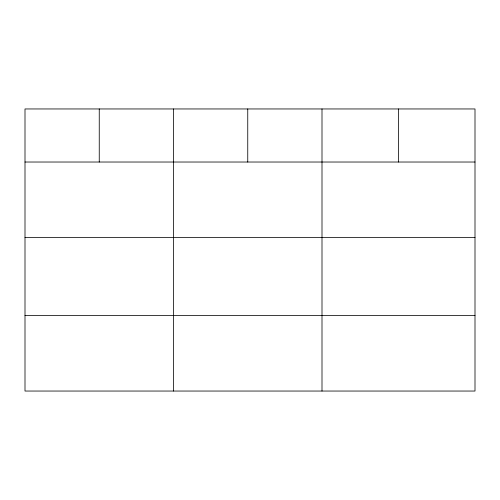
<?xml version="1.0" encoding="UTF-8"?>
<svg xmlns="http://www.w3.org/2000/svg" width="500" height="500" viewBox="0 0 500 500"><rect width="100%" height="100%" fill="white"/><g stroke="black" fill="none" stroke-linecap="round" stroke-linejoin="round"><path stroke-width="0.75" d="M475 237.6L475 108.956L25 108.956L25 391.044L475 391.044L475 237.6L25 237.6M25 162.025L475 162.025M25 315.469L475 315.469M398.5 108.956L398.5 162.025M322 108.956L322 391.044M247.75 108.956L247.75 162.025M173.5 108.956L173.5 391.044M99.25 108.956L99.25 162.025"/></g></svg>
